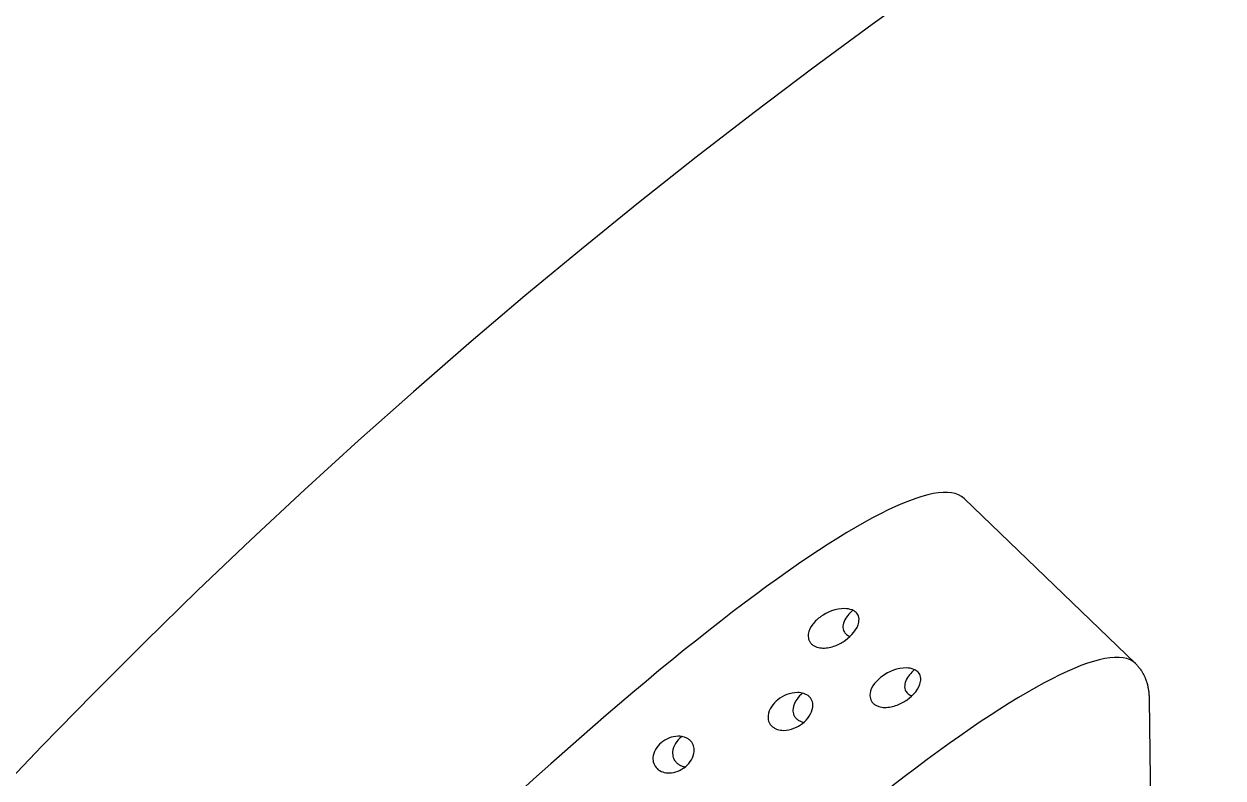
# Model space of a CAD drawing. Extents: x 528 to 612, y 788 to 934.
# Drawn here: x 559.87 to 562.433, y 857.602 to 859.215 of the extents above; entities that cross this region are included whole.
import ezdxf

# ---------------------------------------------------------------- set-up
doc = ezdxf.new("R2010")
doc.units = 0
doc.header["$MEASUREMENT"] = 0
doc.layers.add('1', color=4, linetype='Continuous')

# ---------------------------------------------------------------- blocks, each defined once
blk = doc.blocks.new('2010 FLAIR')
at = {"layer": '1'}
for p, q in [((33.6464, 52.5948), (34.0131, 52.242)), ((34.0455, 51.9336), (34.0429, 52.1653))]:
    blk.add_line(p, q, dxfattribs=at)
at = {"layer": '1', "color": 3}
blk.add_arc((41.3989, 42.6685), 13.5225, 91.17859, 178.12207, dxfattribs=at)
at = {"layer": '1', "color": 2}
blk.add_arc((41.1208, 42.9501), 11.3218, 90, 180, dxfattribs=at)
at = {"layer": '1'}
for centre in [(32.3464, 51.2437), (32.7131, 50.8909)]:
    blk.add_ellipse(centre, major_axis=(-1.3, -1.3511), ratio=0.145722, start_param=3.141593, end_param=6.283185, dxfattribs=at)
at = {"layer": '1', "color": 3}
for points, knots in [([(33.4154, 52.3514), (33.4166, 52.3503), (33.4176, 52.349), (33.4193, 52.3463), (33.42, 52.345), (33.4221, 52.3393), (33.422, 52.3345), (33.4185, 52.3148), (33.4058, 52.3013), (33.3865, 52.2875), (33.3792, 52.2834), (33.3628, 52.2771), (33.3538, 52.275), (33.3404, 52.2753), (33.3361, 52.2758), (33.3298, 52.2778), (33.3277, 52.2787), (33.3238, 52.2809), (33.322, 52.2822), (33.3187, 52.2854), (33.3174, 52.2871), (33.3153, 52.2906), (33.3146, 52.2925), (33.3131, 52.298), (33.313, 52.3016), (33.3144, 52.3129), (33.3182, 52.32), (33.3279, 52.3327), (33.3339, 52.3381), (33.3533, 52.3519), (33.3715, 52.36), (33.396, 52.3595), (33.4018, 52.3588), (33.4084, 52.3561), (33.4099, 52.3554), (33.4129, 52.3536), (33.4142, 52.3525), (33.4154, 52.3514)], [0, 0, 0, 0, 0.004866, 0.004866, 0.009732, 0.009732, 0.0279202, 0.0279202, 0.1064516, 0.1064516, 0.1420303, 0.1420303, 0.1776091, 0.1776091, 0.1914434, 0.1914434, 0.1983605, 0.1983605, 0.2052777, 0.2052777, 0.2121948, 0.2121948, 0.219112, 0.219112, 0.2329463, 0.2329463, 0.268525, 0.268525, 0.3041037, 0.3041037, 0.3826351, 0.3826351, 0.4008234, 0.4008234, 0.4056894, 0.4056894, 0.4105553, 0.4105553, 0.4105553, 0.4105553]), ([(33.4087, 52.356), (33.4067, 52.3542), (33.4047, 52.3524), (33.3958, 52.3433), (33.3896, 52.3353), (33.3871, 52.3215), (33.3869, 52.3171), (33.389, 52.3116), (33.3896, 52.3104), (33.3912, 52.308), (33.3922, 52.3068), (33.3943, 52.3047), (33.3956, 52.3037), (33.3983, 52.302), (33.3997, 52.3013), (33.4015, 52.3006), (33.4021, 52.3003), (33.4026, 52.3001)], [0.2314886, 0.2314886, 0.2314886, 0.2314886, 0.2462753, 0.2462753, 0.3013362, 0.3013362, 0.3192112, 0.3192112, 0.3237406, 0.3237406, 0.32827, 0.32827, 0.3327995, 0.3327995, 0.3373289, 0.3373289, 0.3392668, 0.3392668, 0.3392668, 0.3392668]), ([(33.5474, 52.2244), (33.5485, 52.2233), (33.5496, 52.222), (33.5513, 52.2194), (33.552, 52.218), (33.5541, 52.2123), (33.554, 52.2075), (33.5505, 52.1878), (33.5378, 52.1743), (33.5185, 52.1605), (33.5112, 52.1564), (33.4948, 52.1502), (33.4858, 52.148), (33.4724, 52.1483), (33.4681, 52.1488), (33.4618, 52.1508), (33.4597, 52.1517), (33.4558, 52.1539), (33.454, 52.1552), (33.4507, 52.1584), (33.4494, 52.1601), (33.4473, 52.1636), (33.4466, 52.1655), (33.4451, 52.171), (33.445, 52.1746), (33.4464, 52.1859), (33.4502, 52.193), (33.4599, 52.2057), (33.4659, 52.2111), (33.4852, 52.2249), (33.5035, 52.233), (33.528, 52.2325), (33.5338, 52.2318), (33.5404, 52.2291), (33.5419, 52.2284), (33.5448, 52.2266), (33.5462, 52.2255), (33.5474, 52.2244)], [0, 0, 0, 0, 0.004866, 0.004866, 0.009732, 0.009732, 0.0279202, 0.0279202, 0.1064516, 0.1064516, 0.1420303, 0.1420303, 0.1776091, 0.1776091, 0.1914434, 0.1914434, 0.1983605, 0.1983605, 0.2052777, 0.2052777, 0.2121948, 0.2121948, 0.219112, 0.219112, 0.2329463, 0.2329463, 0.268525, 0.268525, 0.3041037, 0.3041037, 0.3826351, 0.3826351, 0.4008234, 0.4008234, 0.4056894, 0.4056894, 0.4105553, 0.4105553, 0.4105553, 0.4105553]), ([(33.5407, 52.229), (33.5386, 52.2272), (33.5367, 52.2254), (33.5278, 52.2163), (33.5216, 52.2083), (33.5191, 52.1945), (33.5189, 52.1901), (33.521, 52.1846), (33.5216, 52.1834), (33.5232, 52.181), (33.5241, 52.1798), (33.5263, 52.1777), (33.5276, 52.1767), (33.5303, 52.175), (33.5317, 52.1743), (33.5335, 52.1736), (33.5341, 52.1733), (33.5346, 52.1731)], [0.2314886, 0.2314886, 0.2314886, 0.2314886, 0.2462753, 0.2462753, 0.3013362, 0.3013362, 0.3192112, 0.3192112, 0.3237406, 0.3237406, 0.32827, 0.32827, 0.3327995, 0.3327995, 0.3373289, 0.3373289, 0.3392668, 0.3392668, 0.3392668, 0.3392668]), ([(33.3155, 52.1712), (33.3171, 52.1696), (33.3185, 52.1679), (33.3207, 52.1642), (33.3215, 52.1623), (33.3232, 52.1565), (33.3233, 52.1525), (33.3221, 52.1422), (33.3193, 52.1356), (33.3115, 52.1237), (33.3064, 52.1184), (33.2959, 52.1102), (33.2897, 52.1064), (33.2757, 52.1009), (33.268, 52.0991), (33.2561, 52.0992), (33.2515, 52.0998), (33.245, 52.102), (33.2428, 52.1029), (33.2389, 52.1052), (33.237, 52.1066), (33.2338, 52.1097), (33.2324, 52.1114), (33.2301, 52.1151), (33.2292, 52.1171), (33.2274, 52.123), (33.2271, 52.127), (33.2281, 52.1375), (33.2308, 52.144), (33.2384, 52.1557), (33.2434, 52.1607), (33.2538, 52.169), (33.2604, 52.1729), (33.2748, 52.1784), (33.2827, 52.1801), (33.2947, 52.18), (33.2993, 52.1795), (33.3058, 52.1774), (33.3079, 52.1765), (33.3119, 52.1742), (33.3138, 52.1728), (33.3155, 52.1712)], [0, 0, 0, 0, 0.0069864, 0.0069864, 0.0139728, 0.0139728, 0.0279456, 0.0279456, 0.0559253, 0.0559253, 0.0839051, 0.0839051, 0.1105409, 0.1105409, 0.1371767, 0.1371767, 0.1508496, 0.1508496, 0.1576861, 0.1576861, 0.1645225, 0.1645225, 0.171359, 0.171359, 0.1781955, 0.1781955, 0.1918684, 0.1918684, 0.2185042, 0.2185042, 0.24514, 0.24514, 0.2731197, 0.2731197, 0.3010995, 0.3010995, 0.3150723, 0.3150723, 0.3220587, 0.3220587, 0.3290451, 0.3290451, 0.3290451, 0.3290451]), ([(33.3011, 52.1788), (33.2968, 52.1752), (33.2927, 52.1709), (33.2849, 52.1601), (33.2816, 52.1532), (33.2803, 52.1423), (33.2805, 52.1385), (33.2821, 52.1328), (33.2829, 52.1309), (33.285, 52.1273), (33.2864, 52.1256), (33.2897, 52.1224), (33.2915, 52.1211), (33.2954, 52.1189), (33.2975, 52.118), (33.3009, 52.1169), (33.3022, 52.1165), (33.3035, 52.1162)], [0.1031187, 0.1031187, 0.1031187, 0.1031187, 0.1276978, 0.1276978, 0.1593765, 0.1593765, 0.1731128, 0.1731128, 0.179981, 0.179981, 0.1868491, 0.1868491, 0.1937173, 0.1937173, 0.2005854, 0.2005854, 0.2047116, 0.2047116, 0.2047116, 0.2047116]), ([(33.0607, 52.0775), (33.0624, 52.0759), (33.0638, 52.0742), (33.0662, 52.0704), (33.0671, 52.0684), (33.0692, 52.0622), (33.0695, 52.0578), (33.0687, 52.0479), (33.0666, 52.0419), (33.0603, 52.0309), (33.056, 52.0259), (33.0469, 52.0182), (33.0413, 52.0146), (33.029, 52.0096), (33.0223, 52.0081), (33.0113, 52.008), (33.0065, 52.0086), (32.9976, 52.0117), (32.9934, 52.0141), (32.9869, 52.0204), (32.9844, 52.0243), (32.9815, 52.0326), (32.9811, 52.037), (32.9818, 52.047), (32.9839, 52.053), (32.9901, 52.0639), (32.9943, 52.0687), (33.0034, 52.0765), (33.0091, 52.0801), (33.0216, 52.0851), (33.0285, 52.0866), (33.0395, 52.0867), (33.0443, 52.0861), (33.051, 52.0839), (33.0532, 52.0829), (33.0572, 52.0805), (33.0591, 52.0791), (33.0607, 52.0775)], [0, 0, 0, 0, 0.0068896, 0.0068896, 0.0137791, 0.0137791, 0.0275583, 0.0275583, 0.0493984, 0.0493984, 0.0712384, 0.0712384, 0.0924883, 0.0924883, 0.1137382, 0.1137382, 0.1274079, 0.1274079, 0.1410777, 0.1410777, 0.1547474, 0.1547474, 0.1684171, 0.1684171, 0.189667, 0.189667, 0.2109169, 0.2109169, 0.2327569, 0.2327569, 0.254597, 0.254597, 0.2683762, 0.2683762, 0.2752657, 0.2752657, 0.2821553, 0.2821553, 0.2821553, 0.2821553]), ([(33.0427, 52.0861), (33.0425, 52.0859), (33.0423, 52.0858), (33.0374, 52.0817), (33.0329, 52.0768), (33.0262, 52.0657), (33.0239, 52.0594), (33.0231, 52.0493), (33.0235, 52.045), (33.0255, 52.0389), (33.0265, 52.0369), (33.0288, 52.0332), (33.0302, 52.0314), (33.0335, 52.0283), (33.0353, 52.0269), (33.0393, 52.0245), (33.0415, 52.0235), (33.0459, 52.022), (33.0482, 52.0215), (33.0504, 52.0212)], [0.07451048, 0.07451048, 0.07451048, 0.07451048, 0.0754781, 0.0754781, 0.09854089, 0.09854089, 0.12160367, 0.12160367, 0.13525987, 0.13525987, 0.14208797, 0.14208797, 0.14891607, 0.14891607, 0.15574416, 0.15574416, 0.16257226, 0.16257226, 0.16931395, 0.16931395, 0.16931395, 0.16931395])]:
    blk.add_open_spline(points, degree=3, knots=knots, dxfattribs=at)
at = {"layer": '1'}
blk.add_open_spline([(34.0429, 52.1653), (34.0418, 52.1814), (34.0388, 52.1974), (34.0332, 52.2133), (34.0247, 52.2284), (34.0131, 52.242)], degree=1, dxfattribs=at)

msp = doc.modelspace()

# ---------------------------------------------------------------- block references
at = {"layer": '1'}
msp.add_blockref('2010 FLAIR', (528.2336, 805.6045), dxfattribs=at)

doc.saveas('drawing.dxf')
